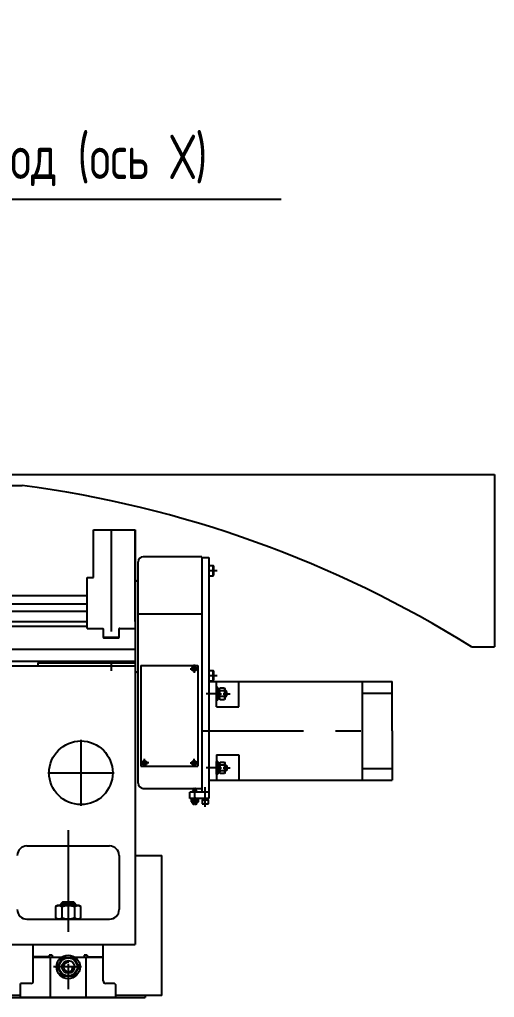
# Model space of a CAD drawing. Extents: x 387 to 958, y 84 to 319.
# Drawn here: x 920.8 to 958.1, y 84.1 to 160.9 of the extents above; entities that cross this region are included whole.
import ezdxf

# ---------------------------------------------------------------- set-up
doc = ezdxf.new("R2010")
doc.units = 0
doc.header["$PDMODE"] = 1
doc.linetypes.add('AXIS-MY', pattern=[15, 8, -2.5, 2, -2.5])
doc.linetypes.add('DASHDOT', pattern=[6, 3, -1.5, 0, -1.5])
doc.layers.get('DEFPOINTS').update_dxf_attribs({"linetype": 'CONTINUOUS'})
for name, color, linetype in [('AXIS', 1, 'AXIS-MY'), ('DIM', 4, 'CONTINUOUS'), ('DWG', 7, 'CONTINUOUS'), ('HATCH', 132, 'CONTINUOUS'), ('LAYER2', 6, 'CONTINUOUS')]:
    doc.layers.add(name, color=color, linetype=linetype)
doc.styles.add('MY-DIM', font='txt@cad.shx', dxfattribs={"width": 0.7})
doc.dimstyles.new('MY-STYLE', dxfattribs={"dimtxt": 3.5, "dimasz": 3.5, "dimexe": 1.25, "dimexo": 0, "dimgap": 1, "dimtad": 1, "dimdec": 4, "dimtxsty": 'MY-DIM', "dimcen": 2.5, "dimclrt": 7, "dimazin": 3, "dimtfac": 1, "dimtdec": 4, "dimtmove": 0, "dimatfit": 3, "dimtolj": 1, "dimtzin": 0})

# ---------------------------------------------------------------- blocks, each defined once
blk = doc.blocks.new('*D39')
at = {"layer": 'DEFPOINTS', "color": 0}
for p in [(877.344, 146.791), (902.344, 146.791), (902.344, 146.791)]:
    blk.add_point(p, dxfattribs=at)
at = {"layer": 'DIM', "color": 0}
for p, q in [((877.344, 146.791), (877.344, 145.541)), ((880.844, 146.791), (898.844, 146.791)), ((902.344, 146.791), (902.344, 145.541)), ((902.344, 146.791), (941.328, 146.791))]:
    blk.add_line(p, q, dxfattribs=at)
for points in [[(880.844, 147.375), (880.844, 146.208), (877.344, 146.791)], [(898.844, 147.375), (898.844, 146.208), (902.344, 146.791)]]:
    blk.add_solid(points, dxfattribs=at)
at = {"layer": 'DIM', "color": 7, "insert": (923.586, 149.833), "char_height": 3.5, "attachment_point": 5, "style": 'MY-DIM'}
blk.add_mtext('\\A1;500 ход (ось Х)', dxfattribs=at)
blk = doc.blocks.new('100298')
at = {"layer": 'AXIS'}
blk.add_line((-12.8, 4.1), (-34.2, 4.1), dxfattribs=at)
at = {"layer": 'DWG'}
for p, q in [((-29.2, 7.6), (-27.7, 9.1)), ((-29.2, 0.6), (-29.2, 7.6)), ((-27.7, -0.9), (-29.2, 0.6)), ((-27.7, 9.1), (-26.2, 9.1)), ((-27.7, -0.9), (-27.7, 9.1)), ((-26.2, 11.4), (-25.3, 13)), ((-26.2, -3.2), (-26.2, 11.4)), ((-25.3, 13), (-18.7, 13)), ((-25.3, 8.6), (-18.7, 8.6)), ((-18.7, 13), (-17.8, 11.4)), ((-17.8, -3.6), (-17.8, 11.9)), ((-17.8, 11.9), (-17.8, 11.9)), ((-17.8, 11.9), (-14.8, 11.9)), ((-14.8, 4.1), (-17.8, 5.6)), ((-17.8, 4.1), (-14.8, 2.6)), ((-14.8, 14.1), (-12.8, 14.1)), ((-14.8, -5.9), (-14.8, 14.1)), ((-14.8, 11.9), (-14.8, -3.6)), ((-12.8, 14.1), (-12.8, -5.9)), ((-26.2, -0.9), (-27.7, -0.9)), ((-25.3, -4.8), (-26.2, -3.2)), ((-25.3, -0.3), (-18.7, -0.3)), ((-18.7, -4.8), (-25.3, -4.8)), ((-17.8, -3.2), (-18.7, -4.8)), ((-14.8, -3.6), (-17.8, -3.6)), ((-14.8, -5.9), (-12.8, -5.9))]:
    blk.add_line(p, q, dxfattribs=at)
for points in [[(-25.3, 13, 0.415173), (-25.3, 8.6, 0.415173)], [(-25.3, 8.6, 0.207587), (-25.3, -0.3, 0.207587)], [(-18.7, 8.6, 0.415173), (-18.7, 13, 0.415173)], [(-18.7, -0.3, 0.207587), (-18.7, 8.6, 0.207587)], [(-25.3, -0.3, 0.415173), (-25.3, -4.8, 0.415173)], [(-18.7, -4.8, 0.415173), (-18.7, -0.3, 0.415173)]]:
    blk.add_lwpolyline(points, format="xyb", dxfattribs=at)
at = {"layer": 'HATCH'}
for p, q in [((-26.2, 7.6), (-29.2, 7.6)), ((-26.2, 0.6), (-29.2, 0.6))]:
    blk.add_line(p, q, dxfattribs=at)

msp = doc.modelspace()

# ---------------------------------------------------------------- linework, layer by layer
at = {"layer": 'AXIS'}
for p, q in [((927.9691725, 120.8130194), (927.9691725, 109.7246555)), ((936.2941725, 117.5880193), (935.6441725, 117.5880193)), ((934.1691725, 109.8880193), (934.8191725, 109.8880193)), ((934.4941725, 110.2130193), (934.4941725, 109.5630193)), ((936.2941725, 109.3380194), (935.6441725, 109.3380194)), ((936.2441725, 107.9298349), (935.4441725, 107.9298349)), ((935.0941725, 105.0130194), (950.0441725, 105.0130194)), ((925.5941725, 104.3130194), (925.5941725, 99.1130194)), ((930.9191725, 102.4880195), (930.2691725, 102.4880195)), ((930.5941725, 102.1630195), (930.5941725, 102.8130195)), ((934.1691725, 102.4880195), (934.8191725, 102.4880195)), ((934.4941725, 102.1630195), (934.4941725, 102.8130195)), ((922.9941725, 101.7130194), (928.1941725, 101.7130194)), ((936.2441725, 102.0962039), (935.4441725, 102.0962039)), ((934.5441725, 99.6880194), (934.5441725, 100.4880194)), ((935.3691725, 99.0380194), (935.3691725, 100.5880194)), ((934.5441725, 99.2380194), (934.5441725, 99.4280194)), ((924.5941725, 97.2130194), (924.5941725, 84.0630194)), ((925.6405476, 86.4630194), (923.4360072, 86.4630194))]:
    msp.add_line(p, q, dxfattribs=at)
at = {"layer": 'AXIS', "linetype": 'DASHDOT'}
msp.add_line((934.5441725, 99.7880194), (934.5441725, 99.3280194), dxfattribs=at)
at = {"layer": 'DWG'}
for p, q in [((897.5941725, 125.142635), (958.0941725, 125.142635)), ((958.0941725, 125.142635), (958.0941725, 111.6130194)), ((926.5941725, 117.0630194), (926.5941725, 120.8130194)), ((926.5941725, 120.8130194), (929.8441725, 120.8130194)), ((929.8441725, 120.8130194), (929.8441725, 113.0630194)), ((929.8441725, 113.5930194), (929.8441725, 120.8130194)), ((935.0941725, 118.6880194), (930.4941725, 118.6880194)), ((935.0941725, 118.6880194), (935.0941725, 100.1880194)), ((935.0941725, 118.6380194), (935.6441725, 118.6380194)), ((935.6441725, 118.6380194), (935.6441725, 99.6880194)), ((930.0941725, 100.8880194), (930.0941725, 118.2880194)), ((935.9941725, 117.9880193), (935.6441725, 117.9880193)), ((935.9941725, 117.1880193), (935.9941725, 117.9880193)), ((936.0441725, 117.9380193), (935.9941725, 117.9880193)), ((936.0441725, 117.2380193), (936.0441725, 117.9380193)), ((926.0941725, 117.0630194), (926.5941725, 117.0630194)), ((926.0941725, 113.5930194), (926.0941725, 117.0630194)), ((935.6441725, 117.1880193), (935.9941725, 117.1880193)), ((935.9941725, 117.1880193), (936.0441725, 117.2380193)), ((929.8441725, 116.3630194), (929.8941725, 116.3630194)), ((929.8941725, 109.6579684), (929.8941725, 116.7680704)), ((926.0941725, 115.6055194), (898.905811, 115.6055194)), ((926.0941725, 114.9755194), (898.8791925, 114.9755194)), ((926.0941725, 114.3755194), (898.8791925, 114.3755194)), ((935.0941725, 114.1880194), (930.0941725, 114.1880194)), ((828.5941725, 113.5930194), (926.0941725, 113.5930194)), ((926.0941725, 113.2130194), (828.5941725, 113.2130194)), ((926.0941725, 113.0630194), (926.0941725, 113.5930194)), ((926.0941725, 113.0630194), (927.2941725, 113.0630194)), ((927.2941725, 113.0630194), (927.3441725, 113.0130194)), ((927.2941725, 113.0630194), (927.3441725, 113.0630194)), ((927.3441725, 113.0130194), (927.3441725, 113.0630194)), ((927.3441725, 113.0130194), (927.3441725, 112.3630194)), ((928.6441725, 113.0630194), (928.5941725, 113.0130194)), ((928.5941725, 113.0130194), (928.5941725, 113.0630194)), ((928.6441725, 113.0630194), (928.5941725, 113.0630194)), ((928.5941725, 112.3630194), (928.5941725, 113.0130194)), ((928.6441725, 113.0630194), (929.8441725, 113.0630194)), ((929.8441725, 113.0630194), (929.8441725, 88.2130194)), ((927.3441725, 112.4130194), (927.3941725, 112.3630194)), ((927.3941725, 112.3630194), (928.5441725, 112.3630194)), ((927.3941725, 112.3130194), (928.5441725, 112.3130194)), ((928.5941725, 112.4130194), (928.5441725, 112.3630194)), ((929.8441725, 111.4130194), (824.8441725, 111.4130194)), ((956.2831595, 111.6130194), (958.0941725, 111.6130194)), ((824.8441725, 110.4753099), (929.8441725, 110.4753099)), ((824.8441725, 110.1130194), (929.8441725, 110.1130194)), ((922.1941725, 110.3630194), (929.8441725, 110.3630194)), ((922.1941725, 110.3630194), (922.1941725, 110.1130194)), ((929.8441725, 110.0630194), (929.8941725, 110.0630194)), ((930.2941725, 110.1380193), (934.7941725, 110.1380193)), ((930.2941725, 110.1380193), (930.2941725, 102.2380195)), ((934.596703, 109.7430624), (934.3492157, 109.9905498)), ((934.6391294, 109.7854888), (934.3916421, 110.0329762)), ((934.7941725, 110.1380193), (934.7941725, 102.2380195)), ((935.9941725, 109.7380194), (935.6441725, 109.7380194)), ((935.9941725, 108.9380194), (935.9941725, 109.7380194)), ((936.0441725, 109.6880194), (935.9941725, 109.7380194)), ((936.0441725, 108.9880194), (936.0441725, 109.6880194)), ((935.6441725, 108.9380194), (935.9941725, 108.9380194)), ((935.6441725, 108.8880194), (950.0441725, 108.8880194)), ((935.9941725, 108.9380194), (936.0441725, 108.9880194)), ((936.2441725, 106.8880194), (936.2441725, 108.8880194)), ((937.9941725, 106.8880194), (937.9941725, 108.8880194)), ((947.6941725, 108.8880194), (947.6941725, 101.1380194)), ((950.0441725, 105.0130194), (950.0441725, 108.8880194)), ((947.6941725, 107.9630194), (950.0441725, 107.9630194)), ((936.2441725, 106.8880194), (937.9941725, 106.8880194)), ((950.0441725, 105.0130194), (950.0441725, 101.1380194)), ((936.2441725, 103.1380194), (936.2441725, 101.1380194)), ((936.2441725, 103.1380194), (937.9941725, 103.1380194)), ((937.9941725, 103.1380194), (937.9941725, 101.1380194)), ((930.2941725, 102.2380195), (934.7941725, 102.2380195)), ((930.4492157, 102.5905499), (930.696703, 102.3430626)), ((930.4916421, 102.6329764), (930.7391294, 102.385489)), ((934.596703, 102.6329764), (934.3492157, 102.385489)), ((934.6391294, 102.5905499), (934.3916421, 102.3430626)), ((947.6941725, 102.0630194), (950.0441725, 102.0630194)), ((935.6441725, 101.1380194), (950.0441725, 101.1380194)), ((930.4941725, 100.4880194), (935.0941725, 100.4880194)), ((935.0941725, 100.1880194), (934.1441725, 100.1880194)), ((934.1441725, 99.6880194), (934.1441725, 100.1880194)), ((934.3941725, 100.2880194), (934.4441725, 100.3380194)), ((934.3941725, 100.1880194), (934.3941725, 100.2880194)), ((934.6941725, 100.2880194), (934.3941725, 100.2880194)), ((934.4441725, 100.3380194), (934.4441725, 100.4380194)), ((934.4441725, 100.3380194), (934.6441725, 100.3380194)), ((934.4441725, 100.1880194), (934.4441725, 100.2880194)), ((934.4941725, 100.4880194), (934.5941725, 100.4880194)), ((934.6441725, 100.3380194), (934.6441725, 100.4380194)), ((934.6941725, 100.2880194), (934.6441725, 100.3380194)), ((934.6441725, 100.1880194), (934.6441725, 100.2880194)), ((934.6941725, 100.1880194), (934.6941725, 100.2880194)), ((935.6441725, 100.1880194), (935.0941725, 100.1880194)), ((935.6441725, 100.1880194), (935.6441725, 99.6880194)), ((935.6441725, 99.6880194), (934.1441725, 99.6880194)), ((934.8216725, 99.6880194), (934.2666725, 99.6880194)), ((934.2666725, 99.6880194), (934.2666725, 99.4280194)), ((934.2666725, 99.4280194), (934.8216725, 99.4280194)), ((934.3191725, 99.6880194), (934.7691725, 99.6880194)), ((934.3941725, 99.2880194), (934.3941725, 99.4280194)), ((934.3941725, 99.2880194), (934.4441725, 99.2380194)), ((934.3941725, 99.2880194), (934.5191725, 99.2880194)), ((934.4054225, 99.4280194), (934.4054225, 99.6880194)), ((934.4441725, 99.2380194), (934.5191725, 99.2380194)), ((934.5191725, 99.2380194), (934.5191725, 99.3130194)), ((934.5191725, 99.3130194), (934.5691725, 99.3130194)), ((934.5691725, 99.2380194), (934.5691725, 99.3130194)), ((934.5691725, 99.2880194), (934.6941725, 99.2880194)), ((934.5691725, 99.2380194), (934.6441725, 99.2380194)), ((934.6941725, 99.2880194), (934.6441725, 99.2380194)), ((934.6829225, 99.4280194), (934.6829225, 99.6880194)), ((934.6941725, 99.2880194), (934.6941725, 99.4280194)), ((934.7691725, 99.6880194), (934.7691725, 99.6880194)), ((934.8216725, 99.4280194), (934.8216725, 99.6880194)), ((935.1191725, 99.5880194), (935.6191725, 99.5880194)), ((935.1191725, 99.5880194), (935.1191725, 99.2880194)), ((935.1191725, 99.2880194), (935.6191725, 99.2880194)), ((935.5941725, 99.6880194), (935.1441725, 99.6880194)), ((935.1441725, 99.6880194), (935.1441725, 99.5880194)), ((935.3691725, 99.5880194), (935.3191725, 99.6880194)), ((935.3691725, 99.6880194), (935.4191725, 99.5880194)), ((935.5941725, 99.5880194), (935.5941725, 99.6880194)), ((935.5941725, 99.5880194), (935.5941725, 99.5880194)), ((935.6191725, 99.2880194), (935.6191725, 99.5880194)), ((921.3441725, 95.9630194), (927.8441725, 95.9630194)), ((928.5941725, 95.2130194), (928.5941725, 90.9630194)), ((929.8441725, 95.2130194), (931.9441725, 95.2130194)), ((931.9441725, 84.2130194), (931.9441725, 95.2130194)), ((924.1441725, 91.5380194), (923.9941725, 91.3880194)), ((925.0441725, 91.5380194), (924.1441725, 91.5380194)), ((925.1941725, 91.3880194), (925.0441725, 91.5380194)), ((923.7541725, 91.2880194), (923.5941725, 91.1956433)), ((923.5941725, 91.1956433), (923.5941725, 90.3053954)), ((925.4341725, 91.2880194), (923.7541725, 91.2880194)), ((925.1941725, 91.3880194), (923.9941725, 91.3880194)), ((923.9941725, 91.3880194), (923.9941725, 91.2880194)), ((924.0941725, 91.1956433), (924.0941725, 90.3053954)), ((925.0941725, 91.1956433), (925.0941725, 90.3053954)), ((925.1941725, 91.2880194), (925.1941725, 91.3880194)), ((925.5941725, 91.1956433), (925.4341725, 91.2880194)), ((925.5941725, 90.3053954), (925.5941725, 91.1956433)), ((921.3441725, 90.2130194), (927.8441725, 90.2130194)), ((923.5941725, 90.3053954), (923.7541725, 90.2130194)), ((925.4341725, 90.2130194), (925.5941725, 90.3053954)), ((824.8441725, 88.2130194), (929.8441725, 88.2130194)), ((921.8441725, 85.3630194), (921.8441725, 88.2130194)), ((927.3441725, 85.3630194), (927.3441725, 88.2130194)), ((923.0941725, 87.2430194), (921.8441725, 87.2430194)), ((924.0441725, 87.2130194), (921.8441725, 87.2130194)), ((923.0941725, 87.3930194), (923.0941725, 87.2130194)), ((923.3441725, 87.3930194), (923.0941725, 87.3930194)), ((923.1941725, 84.0630194), (923.1941725, 87.2130194)), ((923.3441725, 87.3930194), (923.3681087, 87.2130194)), ((923.7566725, 86.4630194), (924.1754225, 87.1883157)), ((924.0441725, 87.2067431), (924.0441725, 87.2130194)), ((924.1754225, 87.1883157), (925.0129225, 87.1883157)), ((925.0129225, 87.1883157), (925.4316725, 86.4630194)), ((925.1441725, 87.2067431), (925.1441725, 87.2130194)), ((927.3441725, 87.2130194), (925.1441725, 87.2130194)), ((925.8441725, 87.3930194), (925.8202364, 87.2130194)), ((926.0941725, 87.3930194), (925.8441725, 87.3930194)), ((925.9941725, 84.0630194), (925.9941725, 87.2130194)), ((926.0941725, 87.3930194), (926.0941725, 87.2130194)), ((926.0941725, 87.2430194), (927.3441725, 87.2430194)), ((924.1754225, 85.7377231), (923.7566725, 86.4630194)), ((925.4316725, 86.4630194), (925.0129225, 85.7377231)), ((925.0129225, 85.7377231), (924.1754225, 85.7377231)), ((921.6441725, 85.1630194), (920.8441725, 85.1630194)), ((920.8441725, 84.0630194), (920.8441725, 85.1630194)), ((928.1441725, 85.1630194), (927.5441725, 85.1630194)), ((928.3441725, 84.0630194), (928.3441725, 84.9630194)), ((820.7441725, 84.0630194), (930.6441725, 84.0630194)), ((920.8441725, 84.2130194), (903.3441725, 84.2130194)), ((928.3441725, 84.0630194), (920.8441725, 84.0630194)), ((931.9441725, 84.2130194), (928.3441725, 84.2130194)), ((930.6441725, 84.2130194), (930.6441725, 84.0630194))]:
    msp.add_line(p, q, dxfattribs=at)
for points in [[(923.5941725, 91.1956433, -0.3695041723), (924.0941725, 91.1956433, -0.3695041723)], [(924.0941725, 91.1956433, -0.1847520861), (925.0941725, 91.1956433, -0.1847520861)], [(925.0941725, 91.1956433, -0.3695041723), (925.5941725, 91.1956433, -0.3695041723)], [(924.0941725, 90.3053954, -0.3695041723), (923.5941725, 90.3053954, -0.3695041723)], [(925.0941725, 90.3053954, -0.1847520861), (924.0941725, 90.3053954, -0.1847520861)], [(925.5941725, 90.3053954, -0.3695041723), (925.0941725, 90.3053954, -0.3695041723)]]:
    msp.add_lwpolyline(points, format="xyb", dxfattribs=at)
for points in [[(925.5191725, 86.4630194, -1), (923.6691725, 86.4630194, -1)], [(924.5941725, 87.1680194, -1), (924.5941725, 85.7580194, -1)], [(925.0941725, 86.4630194, -1), (924.0941725, 86.4630194, -1)]]:
    msp.add_lwpolyline(points, format="xyb", close=True, dxfattribs=at)
for centre, radius in [((934.4941725, 109.8880193), 0.175), ((925.5941725, 101.7130194), 2.5), ((930.5941725, 102.4880195), 0.175), ((934.4941725, 102.4880195), 0.175)]:
    msp.add_circle(centre, radius, dxfattribs=at)
for centre, radius, start, end in [((930.4941725, 118.2880194), 0.4, 90, 180), ((929.8441725, 117.0130194), 0.25, 281.536959033, 0), ((927.3941725, 112.3630194), 0.05, 180, 270), ((928.5441725, 112.3630194), 0.05, 270, 0), ((929.8441725, 109.4130194), 0.25, 0, 78.463040967), ((930.4941725, 100.8880194), 0.4, 180, 270), ((934.4941725, 100.4380194), 0.05, 90, 180), ((934.5941725, 100.4380194), 0.05, 0, 90), ((921.3441725, 95.2130194), 0.75, 90, 180), ((927.8441725, 95.2130194), 0.75, 0, 90), ((921.3441725, 90.9630194), 0.75, 180, 270), ((927.8441725, 90.9630194), 0.75, 270, 0), ((921.6441725, 85.3630194), 0.2, 270, 0), ((927.5441725, 85.3630194), 0.2, 180, 270), ((928.1441725, 84.9630194), 0.2, 0, 90)]:
    msp.add_arc(centre, radius, start, end, dxfattribs=at)
at = {"layer": 'HATCH'}
for p, q in [((934.4441725, 99.2380194), (934.4441725, 99.4280194)), ((934.6441725, 99.2380194), (934.6441725, 99.4280194)), ((924.1441725, 91.2880194), (924.1441725, 91.5380194)), ((925.0441725, 91.2880194), (925.0441725, 91.5380194))]:
    msp.add_line(p, q, dxfattribs=at)
msp.add_arc((924.5941725, 86.4630194), 0.375, 81, 351, dxfattribs=at)
at = {"layer": 'LAYER2'}
for centre, radius, start, end in [((922.2515778, 383.2877181), 259.001498, 265.339330298, 269.718781567), ((909.4768061, 36.756361), 88.2856388, 57.983091761, 82.513117257)]:
    msp.add_arc(centre, radius, start, end, dxfattribs=at)

# ---------------------------------------------------------------- block references
at = {"layer": 'DWG', "xscale": -0.0500000000001819, "yscale": 0.05000000000001137, "zscale": 0.05}
msp.add_blockref('100298', (935.6034805, 107.7238068), dxfattribs=at)
at = {"layer": 'DWG', "xscale": 0.0500000000001819, "yscale": 0.05000000000001137, "zscale": 0.05, "rotation": 180}
msp.add_blockref('100298', (935.6034805, 102.3022319), dxfattribs=at)

# ---------------------------------------------------------------- dimensions: what is measured, and where the dimension line sits
at = {"layer": 'DIM'}
dim = msp.add_linear_dim(base=(902.3441725, 146.7914801), p1=(877.3441725, 146.7914801), p2=(902.3441725, 146.7914801), text='<> ход (ось Х)', dimstyle='MY-STYLE', override={"dimlfac": 20}, dxfattribs=at)
dim.commit()
dim.dimension.update_dxf_attribs({"geometry": '*D39', "text_midpoint": (923.5858392, 146.7914801), "dimtype": 160})

doc.saveas('drawing.dxf')
